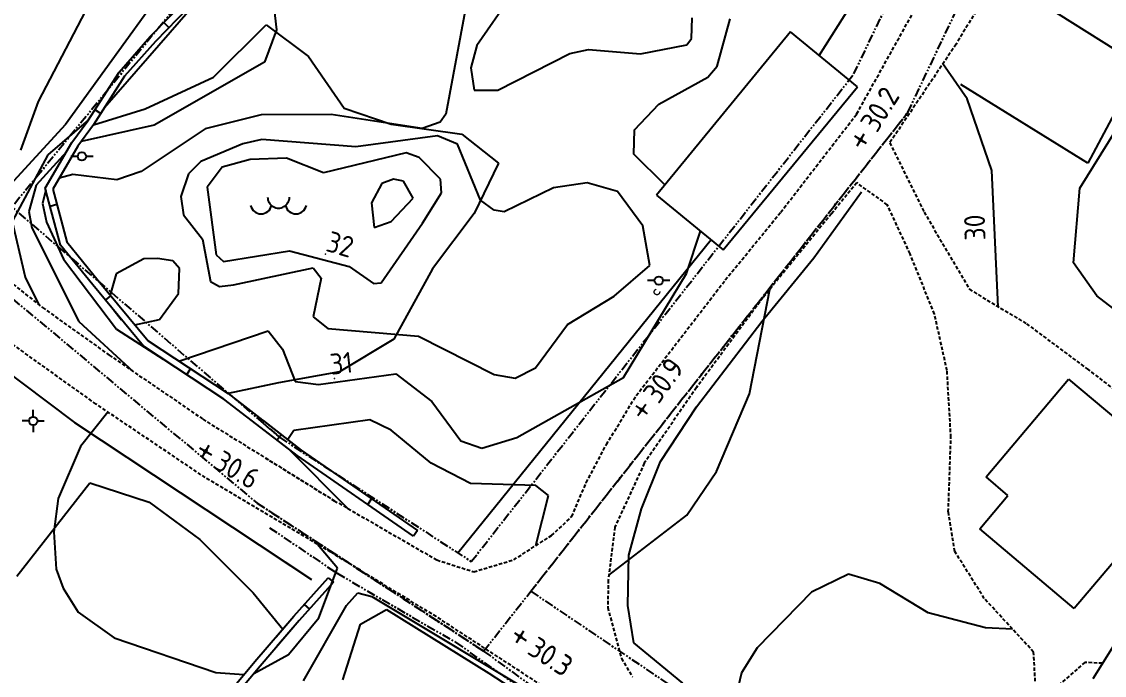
# Model space of a CAD drawing. Header units: metres. Extents: x 139929 to 142176, y 6401995 to 6404420.
# Drawn here: x 140050.9 to 140128.6, y 6402315.6 to 6402362.5 of the extents above; entities that cross this region are included whole.
import ezdxf
from ezdxf.enums import TextEntityAlignment as Align

# ---------------------------------------------------------------- set-up
doc = ezdxf.new("R2010")
doc.units = ezdxf.units.M
doc.header["$LTSCALE"] = 0.5
for name, pattern in [('DASHED', [0.75, 0.5, -0.25]), ('DGN Style 3', [2.464518, 1.76037, -0.704148]), ('HAECK', [0]), ('PHANTOM', [2.5, 1.25, -0.25, 0.25, -0.25, 0.25, -0.25])]:
    doc.linetypes.add(name, pattern=pattern)
doc.layers.get('0').update_dxf_attribs({"color": 1})
for name, color, linetype in [('M-BEF-BELYSNINGSSTOLPE', 4, 'Continuous'), ('M-BEF-BYGGNAD', 3, 'Continuous'), ('M-BEF-HÄCK', 7, 'Continuous'), ('M-BEF-MARKLINJE', 4, 'Continuous'), ('M-BEF-MUR', 4, 'Continuous'), ('M-BEF-NIVÅ', 4, 'Continuous'), ('M-BEF-NIVÅKURVA-PRIMÄR-0.5M', 12, 'Continuous'), ('M-BEF-NIVÅKURVA-PRIMÄR-1.0M', 12, 'Continuous'), ('M-BEF-STAKET', 4, 'STAKET'), ('M-BEF-TELE-INFO', 4, 'Continuous'), ('M-BEF-VÄGKANT', 1, 'DASHED'), ('M-GR-FASTIGHETSGRÄNS', 3, 'PHANTOM')]:
    doc.layers.add(name, color=color, linetype=linetype)
doc.layers.add('TE_OSAKERT_LAGE', color=254, linetype='Continuous', lineweight=0)
doc.styles.add('ISO', font='iso.shx', dxfattribs={"height": 2.5})
doc.linetypes.add('STAKET', pattern='A,7,[134,morastr.shx,S=0.8,R=0,X=0,Y=0],0.6,[134,morastr.shx,S=0.8,R=0,X=0,Y=0],1', length=8.6)

# ---------------------------------------------------------------- blocks, each defined once
blk = doc.blocks.new('PRI_L_ALLM')
for points in [[(-0.3, 0, 0), (-0.8, 0, 0)], [(0.8, 0, 0), (0.3, 0, 0)]]:
    blk.add_polyline3d(points)
blk.add_circle((0, 0), 0.3)
blk = doc.blocks.new('PRI_M_BERG')
for centre, radius, start, end in [((0, 0.867), 0.784, 179.99999, 0.00001), ((-1.252, 0.43), 0.765, 192.29023, 347.70977), ((1.252, 0.43), 0.765, 192.29023, 347.70977)]:
    blk.add_arc(centre, radius, start, end)
blk = doc.blocks.new('PRI_NIVÅ_HÖJDPUNKT_ISM')
at = {"color": 7}
for p, q in [((-0.25, 0), (0.25, 0)), ((0, 0.25), (0, -0.25))]:
    blk.add_line(p, q, dxfattribs=at)
blk = doc.blocks.new('OCT370_2', base_point=(108327.366, 6370837.691))
at = {"layer": 'TE_OSAKERT_LAGE', "color": 30, "linetype": 'DGN Style 3', "lineweight": 13}
blk.add_circle((108327.357, 6370837.691), 0.2, dxfattribs=at)
blk = doc.blocks.new('PRI_LED_BELYS')
at = {"color": 0, "linetype": 'Continuous'}
for p, q in [((0, 0.5), (0, 1.33)), ((-0.5, 0), (-1.33, 0)), ((0.5, 0), (1.33, 0)), ((0, -0.5), (0, -1.33))]:
    blk.add_line(p, q, dxfattribs=at)
blk.add_circle((0, 0), 0.5, dxfattribs=at)
blk = doc.blocks.new('SPWDEF')
at = {"color": 0, "linetype": 'Continuous'}
for p, q in [((-1, 0), (1, 0)), ((0, -1), (0, 1))]:
    blk.add_line(p, q, dxfattribs=at)
blk.add_circle((0, 0), 0.2)
blk = doc.blocks.new('PRI_NIVÅ_HÖJDPKT')
at = {"color": 0, "linetype": 'Continuous', "lineweight": -3}
blk.add_circle((183, 184), 0.0005, dxfattribs=at)

msp = doc.modelspace()

# ---------------------------------------------------------------- linework, layer by layer
at = {"layer": 'M-BEF-BYGGNAD'}
for p, q in [((140145.57, 6402350.276), (140120.141, 6402366.311)), ((140145.57, 6402350.276), (140120.141, 6402366.311)), ((140106.098, 6402361.751), (140096.47, 6402350.053)), ((140106.098, 6402361.751), (140096.47, 6402350.053)), ((140110.893, 6402357.805), (140106.098, 6402361.751)), ((140110.893, 6402357.805), (140106.098, 6402361.751)), ((140101.266, 6402346.107), (140110.893, 6402357.805)), ((140101.266, 6402346.107), (140110.893, 6402357.805)), ((140096.47, 6402350.053, 33.852), (140101.266, 6402346.107, 33.846)), ((140096.47, 6402350.053), (140101.266, 6402346.107)), ((140120.133, 6402329.823), (140126.055, 6402336.848)), ((140120.133, 6402329.823), (140126.055, 6402336.848)), ((140126.055, 6402336.848), (140134.418, 6402329.797)), ((140126.055, 6402336.848), (140134.418, 6402329.797)), ((140121.706, 6402328.496), (140120.133, 6402329.823)), ((140121.706, 6402328.496), (140120.133, 6402329.823)), ((140134.418, 6402329.797), (140126.47, 6402320.372)), ((140134.418, 6402329.797), (140126.47, 6402320.372)), ((140119.681, 6402326.095), (140121.706, 6402328.496)), ((140119.681, 6402326.095), (140121.706, 6402328.496)), ((140126.47, 6402320.372), (140119.681, 6402326.095)), ((140126.47, 6402320.372), (140119.681, 6402326.095)), ((140131.024, 6402320.51), (140127.795, 6402315.332)), ((140131.024, 6402320.51), (140127.795, 6402315.332))]:
    msp.add_line(p, q, dxfattribs=at)
at = {"layer": 'M-BEF-HÄCK', "color": 1, "linetype": 'HAECK', "lineweight": -3}
for p, q in [((140107.76, 6402345.537), (140111.198, 6402350.281)), ((140104.032, 6402340.978), (140107.76, 6402345.537)), ((140042.013, 6402343.242, 30.58), (140054.692, 6402333.72, 31.066)), ((140099.351, 6402334.844), (140104.032, 6402340.978)), ((140096.767, 6402330.934, 31.884), (140099.351, 6402334.844, 32.227)), ((140054.692, 6402333.72, 31.066), (140071.711, 6402322.453, 31.38)), ((140095.396, 6402327.531, 31.872), (140096.767, 6402330.934, 31.884)), ((140094.492, 6402324.199, 31.787), (140095.396, 6402327.531, 31.872)), ((140094.41, 6402320.59, 31.666), (140094.492, 6402324.199, 31.787)), ((140094.837, 6402317.919, 31.558), (140094.41, 6402320.59, 31.666)), ((140098.366, 6402315.034, 31.804), (140094.837, 6402317.919, 31.558))]:
    msp.add_line(p, q, dxfattribs=at)
at = {"layer": 'M-BEF-HÄCK', "lineweight": -3}
for p, q in [((140107.76, 6402345.537), (140111.198, 6402350.281)), ((140104.032, 6402340.978), (140107.76, 6402345.537)), ((140099.351, 6402334.844), (140104.032, 6402340.978)), ((140096.767, 6402330.934), (140099.351, 6402334.844)), ((140095.396, 6402327.531), (140096.767, 6402330.934)), ((140094.492, 6402324.199), (140095.396, 6402327.531)), ((140068.798, 6402324.381), (140071.711, 6402322.453)), ((140094.41, 6402320.59), (140094.492, 6402324.199)), ((140094.837, 6402317.919), (140094.41, 6402320.59)), ((140098.366, 6402315.034), (140094.837, 6402317.919))]:
    msp.add_line(p, q, dxfattribs=at)
at = {"layer": 'M-BEF-MARKLINJE'}
for p, q in [((140064.665, 6402358.501, 30.368), (140068.447, 6402362.267, 30.477)), ((140068.447, 6402362.267, 30.477), (140071.487, 6402359.991, 30.637)), ((140071.487, 6402359.991, 30.637), (140074.053, 6402356.285, 31.043)), ((140059.769, 6402356.244, 30.076), (140064.665, 6402358.501, 30.368)), ((140056.062, 6402355.088, 30.431), (140059.769, 6402356.244, 30.076)), ((140074.053, 6402356.285, 31.043), (140077.411, 6402355.147, 31.529)), ((140077.411, 6402355.147, 31.529), (140082.494, 6402354.412, 31.398)), ((140082.494, 6402354.412, 31.398), (140085.129, 6402352.33, 31.546)), ((140085.129, 6402352.33, 31.546), (140083.384, 6402348.729, 31.815)), ((140083.384, 6402348.729, 31.815), (140080.393, 6402344.756, 31.558)), ((140080.393, 6402344.756, 31.558), (140077.609, 6402339.71, 31.306)), ((140077.609, 6402339.71, 31.306), (140073.702, 6402337.355, 31.1)), ((140073.702, 6402337.355, 31.1), (140069.328, 6402336.576, 30.831)), ((140069.328, 6402336.576, 30.831), (140065.711, 6402335.81, 31.157)), ((140075.225, 6402319.253, 29.515), (140077.093, 6402320.317, 29.681)), ((140077.093, 6402320.317, 29.681), (140084.435, 6402315.751, 29.796)), ((140073.958, 6402315.271, 29.218), (140075.225, 6402319.253, 29.515)), ((140084.435, 6402315.751, 29.796), (140093.52, 6402309.864, 29.985))]:
    msp.add_line(p, q, dxfattribs=at)
at = {"layer": 'M-BEF-MARKLINJE', "lineweight": -3}
for p, q in [((140066.646, 6402360.473), (140068.447, 6402362.267)), ((140068.447, 6402362.267), (140071.487, 6402359.991)), ((140071.487, 6402359.991), (140074.053, 6402356.285)), ((140074.053, 6402356.285), (140077.411, 6402355.147)), ((140077.411, 6402355.147), (140082.494, 6402354.412)), ((140082.494, 6402354.412), (140085.129, 6402352.33)), ((140085.129, 6402352.33), (140083.384, 6402348.729)), ((140083.384, 6402348.729), (140080.393, 6402344.756)), ((140080.393, 6402344.756), (140077.609, 6402339.71)), ((140077.609, 6402339.71), (140073.702, 6402337.355)), ((140073.702, 6402337.355), (140069.328, 6402336.576)), ((140069.328, 6402336.576), (140068.086, 6402336.313)), ((140075.225, 6402319.253), (140077.093, 6402320.317)), ((140077.093, 6402320.317), (140084.435, 6402315.751)), ((140073.958, 6402315.271), (140075.225, 6402319.253)), ((140084.435, 6402315.751), (140093.52, 6402309.864))]:
    msp.add_line(p, q, dxfattribs=at)
at = {"layer": 'M-BEF-MUR'}
for p, q in [((140060.124, 6402361.418, 30.848), (140063.4, 6402364.771, 30.871)), ((140063.756, 6402364.42, 30.871), (140060.49, 6402361.078, 30.848)), ((140061.107, 6402362.424, 30.855), (140061.464, 6402362.075, 30.855)), ((140057.886, 6402358.874, 30.311), (140060.124, 6402361.418, 30.848)), ((140060.49, 6402361.078, 30.848), (140058.287, 6402358.573, 30.311)), ((140055.65, 6402355.372, 30.431), (140057.886, 6402358.874, 30.311)), ((140058.287, 6402358.573, 30.311), (140056.062, 6402355.088, 30.431)), ((140056.161, 6402356.173, 30.404), (140056.583, 6402355.903, 30.403)), ((140054.503, 6402353.828, 31.352), (140055.65, 6402355.372, 30.431)), ((140056.062, 6402355.088, 30.431), (140054.921, 6402353.552, 31.352)), ((140052.59, 6402350.538, 31.586), (140054.503, 6402353.828, 31.352)), ((140054.921, 6402353.552, 31.352), (140053.128, 6402350.467, 31.586)), ((140053.69, 6402346.455, 31.592), (140052.59, 6402350.538, 31.586)), ((140053.128, 6402350.467, 31.586), (140054.146, 6402346.687, 31.592)), ((140052.934, 6402349.263, 31.588), (140053.417, 6402349.393, 31.588)), ((140056.009, 6402343.599, 31.918), (140053.69, 6402346.455, 31.592)), ((140054.146, 6402346.687, 31.592), (140056.396, 6402343.916, 31.918)), ((140059.63, 6402339.214, 31.655), (140056.009, 6402343.599, 31.918)), ((140056.396, 6402343.916, 31.918), (140059.968, 6402339.591, 31.655)), ((140056.909, 6402342.509, 31.853), (140057.295, 6402342.828, 31.852)), ((140059.968, 6402339.591, 31.655), (140065.711, 6402335.81, 31.157)), ((140065.42, 6402335.403, 31.157), (140059.63, 6402339.214, 31.655)), ((140062.742, 6402337.165, 31.387), (140063.017, 6402337.584, 31.391)), ((140065.711, 6402335.81, 31.157), (140070.959, 6402331.753, 30.745)), ((140070.664, 6402331.349, 30.745), (140065.42, 6402335.403, 31.157)), ((140069.212, 6402332.471, 30.859), (140069.518, 6402332.867, 30.858)), ((140070.959, 6402331.753, 30.745), (140079.313, 6402325.986, 30.797)), ((140079.029, 6402325.575, 30.797), (140070.664, 6402331.349, 30.745)), ((140075.737, 6402327.847, 30.777), (140076.021, 6402328.259, 30.777)), ((140079.313, 6402325.986, 30.797), (140079.029, 6402325.575, 30.797)), ((140070.436, 6402319.838, 31.478), (140072.898, 6402322.592, 31.209)), ((140072.898, 6402322.592, 31.209), (140073.271, 6402322.259, 31.209)), ((140073.271, 6402322.259, 31.209), (140070.812, 6402319.509, 31.478)), ((140071.184, 6402320.675, 31.396), (140071.557, 6402320.342, 31.397)), ((140067.637, 6402316.573, 31.192), (140070.436, 6402319.838, 31.478)), ((140070.812, 6402319.509, 31.478), (140068.019, 6402316.25, 31.192)), ((140063.233, 6402311.314, 30.826), (140067.637, 6402316.573, 31.192)), ((140068.019, 6402316.25, 31.192), (140063.613, 6402310.99, 30.826))]:
    msp.add_line(p, q, dxfattribs=at)
at = {"layer": 'M-BEF-MUR', "lineweight": -3}
for p, q in [((140068.233, 6402333.861), (140070.959, 6402331.753)), ((140070.664, 6402331.349), (140068.272, 6402333.198)), ((140069.212, 6402332.471), (140069.518, 6402332.867)), ((140070.959, 6402331.753), (140079.313, 6402325.986)), ((140079.029, 6402325.575), (140070.664, 6402331.349)), ((140075.737, 6402327.847), (140076.021, 6402328.259)), ((140079.313, 6402325.986), (140079.029, 6402325.575)), ((140070.436, 6402319.838), (140072.898, 6402322.592)), ((140072.898, 6402322.592), (140073.271, 6402322.259)), ((140073.271, 6402322.259), (140070.812, 6402319.509)), ((140071.184, 6402320.675), (140071.557, 6402320.342)), ((140069.158, 6402318.347), (140070.436, 6402319.838)), ((140070.812, 6402319.509), (140069.2, 6402317.629))]:
    msp.add_line(p, q, dxfattribs=at)
at = {"layer": 'M-BEF-NIVÅKURVA-PRIMÄR-0.5M', "linetype": 'Continuous', "lineweight": -3}
for p, q in [((140087.956, 6402367.12, 31.5), (140083.577, 6402360.773, 31.5)), ((140061.798, 6402365.849, 29.5), (140054.03, 6402355.124, 29.5)), ((140068.937, 6402364.21, 30.5), (140069.181, 6402361.898, 30.5)), ((140108.161, 6402360.053, 30.5), (140110.434, 6402363.658, 30.5)), ((140098.991, 6402361.279, 31.5), (140099.04, 6402362.761, 31.5)), ((140069.181, 6402361.898, 30.5), (140068.335, 6402359.591, 30.5)), ((140098.64, 6402360.828, 31.5), (140098.991, 6402361.279, 31.5)), ((140083.577, 6402360.773, 31.5), (140083.141, 6402359.18, 31.5)), ((140090.262, 6402360.216, 31.5), (140091.597, 6402360.493, 31.5)), ((140091.597, 6402360.493, 31.5), (140095.319, 6402360.192, 31.5)), ((140095.319, 6402360.192, 31.5), (140098.64, 6402360.828, 31.5)), ((140085.079, 6402357.584, 31.5), (140090.262, 6402360.216, 31.5)), ((140068.335, 6402359.591, 30.5), (140060.396, 6402355.066, 30.5)), ((140083.141, 6402359.18, 31.5), (140083.373, 6402357.565, 31.5)), ((140083.373, 6402357.565, 31.5), (140085.079, 6402357.584, 31.5)), ((140126.873, 6402350.541, 29.5), (140131.333, 6402357.746, 29.5)), ((140054.03, 6402355.124, 29.5), (140049.787, 6402350.475, 29.5)), ((140060.396, 6402355.066, 30.5), (140055.17, 6402353.887, 30.5)), ((140080.761, 6402354.308, 31.5), (140074.888, 6402353.518, 31.5)), ((140082.177, 6402353.701, 31.5), (140080.761, 6402354.308, 31.5)), ((140066.766, 6402353.736, 31.5), (140063.761, 6402352.453, 31.5)), ((140068.14, 6402354.039, 31.5), (140066.766, 6402353.736, 31.5)), ((140074.888, 6402353.518, 31.5), (140068.14, 6402354.039, 31.5)), ((140083.827, 6402349.679, 31.5), (140082.177, 6402353.701, 31.5)), ((140054.108, 6402353.148, 30.5), (140051.927, 6402350.756, 30.5)), ((140063.761, 6402352.453, 31.5), (140062.87, 6402351.575, 31.5)), ((140062.87, 6402351.575, 31.5), (140062.314, 6402349.936, 31.5)), ((140077.582, 6402351.178, 32.5), (140076.757, 6402350.886, 32.5)), ((140078.297, 6402351.034, 32.5), (140077.582, 6402351.178, 32.5)), ((140051.927, 6402350.756, 30.5), (140051.398, 6402348.876, 30.5)), ((140076.757, 6402350.886, 32.5), (140076.019, 6402349.497, 32.5)), ((140078.997, 6402349.833, 32.5), (140078.297, 6402351.034, 32.5)), ((140089.069, 6402350.561, 31.5), (140085.526, 6402348.854, 31.5)), ((140091.502, 6402350.929, 31.5), (140089.069, 6402350.561, 31.5)), ((140093.673, 6402350.303, 31.5), (140091.502, 6402350.929, 31.5)), ((140095.497, 6402347.851, 31.5), (140093.673, 6402350.303, 31.5)), ((140126.42, 6402345.189, 29.5), (140126.873, 6402350.541, 29.5)), ((140062.314, 6402349.936, 31.5), (140062.51, 6402348.625, 31.5)), ((140077.415, 6402348.143, 32.5), (140078.997, 6402349.833, 32.5)), ((140084.806, 6402348.959, 31.5), (140083.827, 6402349.679, 31.5)), ((140051.398, 6402348.876, 30.5), (140051.621, 6402347.702, 30.5)), ((140076.019, 6402349.497, 32.5), (140076.197, 6402347.729, 32.5)), ((140085.526, 6402348.854, 31.5), (140084.806, 6402348.959, 31.5)), ((140062.51, 6402348.625, 31.5), (140063.865, 6402346.881, 31.5)), ((140076.197, 6402347.729, 32.5), (140077.415, 6402348.143, 32.5)), ((140051.621, 6402347.702, 30.5), (140054.998, 6402340.977, 30.5)), ((140096.005, 6402345.001, 31.5), (140095.497, 6402347.851, 31.5)), ((140063.865, 6402346.881, 31.5), (140064.452, 6402343.847, 31.5)), ((140059.667, 6402345.466, 31.5), (140057.666, 6402344.406, 31.5)), ((140060.652, 6402345.493, 31.5), (140059.667, 6402345.466, 31.5)), ((140061.744, 6402345.321, 31.5), (140060.652, 6402345.493, 31.5)), ((140062.222, 6402344.784, 31.5), (140061.744, 6402345.321, 31.5)), ((140093.435, 6402342.79, 31.5), (140096.005, 6402345.001, 31.5)), ((140128.094, 6402342.813, 29.5), (140126.42, 6402345.189, 29.5)), ((140057.666, 6402344.406, 31.5), (140057.25, 6402342.883, 31.5)), ((140062.149, 6402342.976, 31.5), (140062.222, 6402344.784, 31.5)), ((140066.114, 6402343.618, 31.5), (140071.813, 6402344.834, 31.5)), ((140071.813, 6402344.834, 31.5), (140072.4, 6402344.087, 31.5)), ((140072.4, 6402344.087, 31.5), (140071.814, 6402341.321, 31.5)), ((140064.452, 6402343.847, 31.5), (140065.107, 6402343.497, 31.5)), ((140065.107, 6402343.497, 31.5), (140066.114, 6402343.618, 31.5)), ((140060.784, 6402341.11, 31.5), (140062.149, 6402342.976, 31.5)), ((140090.073, 6402340.749, 31.5), (140093.435, 6402342.79, 31.5)), ((140103.15, 6402335.794, 30.5), (140104.607, 6402343.282, 30.5)), ((140136.103, 6402336.641, 29.5), (140128.094, 6402342.813, 29.5)), ((140057.502, 6402341.791, 31.5), (140058.07, 6402341.102, 31.5)), ((140054.998, 6402340.977, 30.5), (140058.892, 6402337.394, 30.5)), ((140059.029, 6402340.728, 31.5), (140060.784, 6402341.11, 31.5)), ((140071.814, 6402341.321, 31.5), (140072.869, 6402340.474, 31.5)), ((140072.869, 6402340.474, 31.5), (140079.394, 6402339.915, 31.5)), ((140087.781, 6402337.646, 31.5), (140090.073, 6402340.749, 31.5)), ((140079.394, 6402339.915, 31.5), (140084.81, 6402337.161, 31.5)), ((140084.81, 6402337.161, 31.5), (140086.319, 6402336.904, 31.5)), ((140086.319, 6402336.904, 31.5), (140087.781, 6402337.646, 31.5)), ((140100.787, 6402330.206, 30.5), (140103.15, 6402335.794, 30.5)), ((140057.088, 6402334.475, 30.5), (140055.127, 6402332.006, 30.5)), ((140075.881, 6402333.914, 30.5), (140070.443, 6402333.146, 30.5)), ((140077.433, 6402333.182, 30.5), (140075.881, 6402333.914, 30.5)), ((140070.443, 6402333.146, 30.5), (140069.992, 6402332.5, 30.5)), ((140080.289, 6402330.81, 30.5), (140077.433, 6402333.182, 30.5)), ((140055.127, 6402332.006, 30.5), (140053.509, 6402328.267, 30.5)), ((140070.067, 6402331.811, 30.5), (140074.321, 6402327.549, 30.5)), ((140083.125, 6402329.353, 30.5), (140080.289, 6402330.81, 30.5)), ((140098.644, 6402327.087, 30.5), (140100.787, 6402330.206, 30.5)), ((140087.809, 6402329.198, 30.5), (140083.125, 6402329.353, 30.5)), ((140088.72, 6402328.486, 30.5), (140087.809, 6402329.198, 30.5)), ((140053.509, 6402328.267, 30.5), (140053.211, 6402325.877, 30.5)), ((140087.819, 6402324.9, 30.5), (140088.72, 6402328.486, 30.5)), ((140093.053, 6402322.768, 30.5), (140098.644, 6402327.087, 30.5)), ((140053.211, 6402325.877, 30.5), (140053.372, 6402323.206, 30.5)), ((140073.565, 6402323.275, 30.5), (140072.145, 6402324.98, 30.5)), ((140053.372, 6402323.206, 30.5), (140053.87, 6402321.829, 30.5)), ((140072.227, 6402319.706, 30.5), (140073.565, 6402323.275, 30.5)), ((140110.248, 6402322.842, 30.5), (140107.593, 6402321.564, 30.5)), ((140112.517, 6402322.174, 30.5), (140110.248, 6402322.842, 30.5)), ((140053.87, 6402321.829, 30.5), (140054.945, 6402320.125, 30.5)), ((140107.593, 6402321.564, 30.5), (140103.71, 6402317.547, 30.5)), ((140115.968, 6402320.069, 30.5), (140112.517, 6402322.174, 30.5)), ((140054.945, 6402320.125, 30.5), (140057.528, 6402318.28, 30.5)), ((140120.104, 6402318.987, 30.5), (140115.968, 6402320.069, 30.5)), ((140070.051, 6402317.073, 30.5), (140072.227, 6402319.706, 30.5)), ((140122.032, 6402318.904, 30.5), (140120.104, 6402318.987, 30.5)), ((140057.528, 6402318.28, 30.5), (140064.845, 6402315.782, 30.5)), ((140067.564, 6402315.706, 30.5), (140070.051, 6402317.073, 30.5)), ((140103.71, 6402317.547, 30.5), (140102.58, 6402315.773, 30.5)), ((140064.845, 6402315.782, 30.5), (140066.852, 6402315.636, 30.5)), ((140102.58, 6402315.773, 30.5), (140102.1, 6402313.744, 30.5))]:
    msp.add_line(p, q, dxfattribs=at)
at = {"layer": 'M-BEF-NIVÅKURVA-PRIMÄR-1.0M', "linetype": 'Continuous', "lineweight": -3}
for p, q in [((140060.119, 6402372.127, 29), (140052.073, 6402356.769, 29)), ((140064.806, 6402365.47, 30), (140056.846, 6402356.316, 30)), ((140083.083, 6402365.203, 31), (140081.343, 6402355.864, 31)), ((140100.826, 6402359.301, 31), (140101.756, 6402362.692, 31)), ((140100.151, 6402358.504, 31), (140100.826, 6402359.301, 31)), ((140118.769, 6402356.964, 30), (140117.039, 6402359.476, 30)), ((140096.629, 6402356.563, 31), (140100.151, 6402358.504, 31)), ((140052.073, 6402356.769, 29), (140050.821, 6402353.263, 29)), ((140094.899, 6402354.735, 31), (140096.629, 6402356.563, 31)), ((140120.539, 6402351.813, 30), (140118.769, 6402356.964, 30)), ((140068.098, 6402355.807, 31), (140064.066, 6402354.805, 31)), ((140073.12, 6402355.84, 31), (140068.098, 6402355.807, 31)), ((140079.637, 6402354.817, 31), (140073.12, 6402355.84, 31)), ((140081.343, 6402355.864, 31), (140080.938, 6402355.276, 31)), ((140055.699, 6402355.448, 30), (140052.781, 6402352.943, 30)), ((140080.938, 6402355.276, 31), (140079.637, 6402354.817, 31)), ((140064.066, 6402354.805, 31), (140059.481, 6402351.749, 31)), ((140094.84, 6402352.979, 31), (140094.899, 6402354.735, 31)), ((140052.781, 6402352.943, 30), (140050.211, 6402348.149, 30)), ((140069.902, 6402352.685, 32), (140067.288, 6402352.607, 32)), ((140072.569, 6402351.649, 32), (140069.902, 6402352.685, 32)), ((140078.491, 6402353.075, 32), (140072.569, 6402351.649, 32)), ((140079.428, 6402352.748, 32), (140078.491, 6402353.075, 32)), ((140080.964, 6402351.201, 32), (140079.428, 6402352.748, 32)), ((140097.065, 6402350.775, 31), (140094.84, 6402352.979, 31)), ((140065.3, 6402352.042, 32), (140064.205, 6402350.608, 32)), ((140067.288, 6402352.607, 32), (140065.3, 6402352.042, 32)), ((140054.571, 6402351.533, 31), (140053.59, 6402351.262, 31)), ((140057.722, 6402351.13, 31), (140054.571, 6402351.533, 31)), ((140059.481, 6402351.749, 31), (140057.722, 6402351.13, 31)), ((140081.027, 6402350.199, 32), (140080.964, 6402351.201, 32)), ((140121.013, 6402342.035, 30), (140120.539, 6402351.813, 30)), ((140052.624, 6402350.413, 31), (140052.384, 6402349.439, 31)), ((140064.205, 6402350.608, 32), (140064.857, 6402345.76, 32)), ((140079.674, 6402348.026, 32), (140081.027, 6402350.199, 32)), ((140052.384, 6402349.439, 31), (140052.669, 6402348.093, 31)), ((140050.211, 6402348.149, 30), (140051.144, 6402344.164, 30)), ((140052.669, 6402348.093, 31), (140053.886, 6402345.439, 31)), ((140076.706, 6402343.748, 32), (140079.674, 6402348.026, 32)), ((140098.625, 6402344.427, 31), (140099.621, 6402347.461, 31)), ((140064.857, 6402345.76, 32), (140065.38, 6402345.276, 32)), ((140065.38, 6402345.276, 32), (140070.127, 6402346.055, 32)), ((140070.127, 6402346.055, 32), (140074.395, 6402344.925, 32)), ((140053.886, 6402345.439, 31), (140057.691, 6402340.437, 31)), ((140074.395, 6402344.925, 32), (140076.162, 6402343.703, 32)), ((140051.144, 6402344.164, 30), (140052.095, 6402342.21, 30)), ((140094.102, 6402336.965, 31), (140098.625, 6402344.427, 31)), ((140076.162, 6402343.703, 32), (140076.706, 6402343.748, 32)), ((140057.691, 6402340.437, 31), (140061.044, 6402338.284, 31)), ((140062.179, 6402338.135, 31), (140068.588, 6402340.301, 31)), ((140068.588, 6402340.301, 31), (140069.625, 6402339.002, 31)), ((140069.625, 6402339.002, 31), (140070.519, 6402336.668, 31)), ((140072.2, 6402336.452, 31), (140077.764, 6402337.221, 31)), ((140077.764, 6402337.221, 31), (140080.336, 6402335.243, 31)), ((140070.519, 6402336.668, 31), (140072.2, 6402336.452, 31)), ((140086.45, 6402332.662, 31), (140094.102, 6402336.965, 31)), ((140080.336, 6402335.243, 31), (140082.427, 6402332.401, 31)), ((140083.935, 6402331.891, 31), (140086.45, 6402332.662, 31)), ((140082.427, 6402332.401, 31), (140083.935, 6402331.891, 31)), ((140074.208, 6402320.606, 30), (140075.025, 6402321.512, 30)), ((140075.025, 6402321.512, 30), (140076.042, 6402321.248, 30)), ((140076.042, 6402321.248, 30), (140097.852, 6402308.168, 30)), ((140071.121, 6402315.186, 30), (140074.208, 6402320.606, 30))]:
    msp.add_line(p, q, dxfattribs=at)
at = {"layer": 'M-BEF-STAKET', "color": 1, "linetype": 'STAKET', "lineweight": -3}
for p, q in [((140127.43, 6402352.337), (140118.314, 6402357.977)), ((140129.363, 6402355.92), (140127.43, 6402352.337)), ((140100.391, 6402346.827, 33.005), (140082.211, 6402324.363, 31.895)), ((140050.551, 6402322.698, 31.346), (140055.785, 6402329.389, 31.426)), ((140055.785, 6402329.389, 31.426), (140060.047, 6402328.008, 31.415)), ((140060.047, 6402328.008, 31.415), (140063.687, 6402325.344, 31.335)), ((140063.687, 6402325.344, 31.335), (140067.51, 6402321.501, 31.277)), ((140067.51, 6402321.501, 31.277), (140069.634, 6402318.902, 31.277))]:
    msp.add_line(p, q, dxfattribs=at)
at = {"layer": 'M-BEF-STAKET', "lineweight": -3}
for p, q in [((140127.43, 6402352.337), (140118.314, 6402357.977)), ((140129.363, 6402355.92), (140127.43, 6402352.337)), ((140100.391, 6402346.827), (140082.211, 6402324.363)), ((140069.084, 6402319.575), (140069.634, 6402318.902))]:
    msp.add_line(p, q, dxfattribs=at)
at = {"layer": 'M-BEF-VÄGKANT'}
for p, q in [((140120.96, 6402365.795), (140117.983, 6402360.878)), ((140110.844, 6402355.863), (140115.028, 6402363.378)), ((140117.983, 6402360.878), (140113.219, 6402353.807)), ((140105.394, 6402348.821), (140110.844, 6402355.863)), ((140113.219, 6402353.807), (140115.686, 6402348.833)), ((140110.853, 6402350.937), (140109.033, 6402348.707)), ((140113.046, 6402349.356), (140110.853, 6402350.937)), ((140101.414, 6402343.955), (140105.394, 6402348.821)), ((140114.679, 6402345.834), (140113.046, 6402349.356)), ((140115.686, 6402348.833), (140118.935, 6402343.29)), ((140109.033, 6402348.707), (140104.115, 6402342.678)), ((140046.443, 6402346.679, 29.252), (140052.391, 6402341.976, 30.076)), ((140116.429, 6402341.513), (140114.679, 6402345.834)), ((140095.02, 6402335.662, 30.991), (140101.414, 6402343.955, 30.574)), ((140104.115, 6402342.678), (140099.337, 6402336.229)), ((140118.935, 6402343.29), (140123.037, 6402340.814)), ((140052.391, 6402341.976, 30.076), (140057.173, 6402338.569, 30.637)), ((140117.334, 6402337.454), (140116.429, 6402341.513)), ((140056.231, 6402335.052, 30.477), (140047.98, 6402340.96, 29.882)), ((140123.037, 6402340.814), (140127.386, 6402337.581)), ((140057.173, 6402338.569, 30.637), (140063.904, 6402333.967, 30.648)), ((140117.611, 6402332.67), (140117.334, 6402337.454)), ((140127.386, 6402337.581), (140136.097, 6402330.925)), ((140092.874, 6402332.143, 30.963), (140095.02, 6402335.662, 30.991)), ((140099.337, 6402336.229, 30.568), (140095.599, 6402330.808, 30.78)), ((140064.074, 6402329.775, 30.539), (140056.231, 6402335.052, 30.477)), ((140063.904, 6402333.967, 30.648), (140073.34, 6402328.115, 30.597)), ((140117.425, 6402327.317), (140117.611, 6402332.67)), ((140091.428, 6402329.41, 30.986), (140092.874, 6402332.143, 30.963)), ((140095.599, 6402330.808, 30.78), (140093.481, 6402326.218, 30.682)), ((140073.088, 6402324.42, 30.454), (140064.074, 6402329.775, 30.539)), ((140090.385, 6402326.973, 30.843), (140091.428, 6402329.41, 30.986)), ((140073.34, 6402328.115, 30.597), (140080.705, 6402323.866, 30.454)), ((140117.892, 6402324.472), (140117.425, 6402327.317)), ((140088.94, 6402325.615, 30.723), (140090.385, 6402326.973, 30.843)), ((140093.481, 6402326.218, 30.682), (140093.011, 6402322.422, 30.505)), ((140086.22, 6402323.882, 30.602), (140088.94, 6402325.615, 30.723)), ((140080.658, 6402319.797, 30.282), (140073.088, 6402324.42, 30.454)), ((140083.35, 6402323.012, 30.425), (140086.22, 6402323.882, 30.602)), ((140120.003, 6402321.105), (140117.892, 6402324.472)), ((140080.705, 6402323.866, 30.454), (140083.35, 6402323.012, 30.425)), ((140093.011, 6402322.422, 30.505), (140092.971, 6402320.449, 30.442)), ((140123.551, 6402317.257), (140120.003, 6402321.105)), ((140092.971, 6402320.449, 30.442), (140093.958, 6402316.8, 30.345)), ((140090.724, 6402313.235, 30.265), (140080.658, 6402319.797, 30.282)), ((140123.665, 6402315.157), (140123.551, 6402317.257)), ((140093.958, 6402316.8, 30.345), (140094.742, 6402315.479, 30.351)), ((140127.232, 6402316.514), (140125.004, 6402314.587)), ((140128.491, 6402316.45), (140127.232, 6402316.514))]:
    msp.add_line(p, q, dxfattribs=at)
at = {"layer": 'M-BEF-VÄGKANT', "lineweight": -3}
for p, q in [((140120.96, 6402365.795), (140117.983, 6402360.878)), ((140110.844, 6402355.863), (140115.028, 6402363.378)), ((140117.983, 6402360.878), (140113.219, 6402353.807)), ((140105.394, 6402348.821), (140110.844, 6402355.863)), ((140113.219, 6402353.807), (140115.686, 6402348.833)), ((140110.853, 6402350.937), (140109.033, 6402348.707)), ((140113.046, 6402349.356), (140110.853, 6402350.937)), ((140101.414, 6402343.955), (140105.394, 6402348.821)), ((140114.679, 6402345.834), (140113.046, 6402349.356)), ((140115.686, 6402348.833), (140118.935, 6402343.29)), ((140109.033, 6402348.707), (140104.115, 6402342.678)), ((140116.429, 6402341.513), (140114.679, 6402345.834)), ((140095.02, 6402335.662), (140101.414, 6402343.955)), ((140104.115, 6402342.678), (140099.337, 6402336.229)), ((140118.935, 6402343.29), (140123.037, 6402340.814)), ((140117.334, 6402337.454), (140116.429, 6402341.513)), ((140123.037, 6402340.814), (140127.386, 6402337.581)), ((140117.611, 6402332.67), (140117.334, 6402337.454)), ((140127.386, 6402337.581), (140136.097, 6402330.925)), ((140092.874, 6402332.143), (140095.02, 6402335.662)), ((140099.337, 6402336.229), (140095.599, 6402330.808)), ((140117.425, 6402327.317), (140117.611, 6402332.67)), ((140091.428, 6402329.41), (140092.874, 6402332.143)), ((140068.392, 6402331.183), (140073.34, 6402328.115)), ((140095.599, 6402330.808), (140093.481, 6402326.218)), ((140090.385, 6402326.973), (140091.428, 6402329.41)), ((140073.34, 6402328.115), (140080.705, 6402323.866)), ((140073.088, 6402324.42), (140068.638, 6402327.064)), ((140117.892, 6402324.472), (140117.425, 6402327.317)), ((140088.94, 6402325.615), (140090.385, 6402326.973)), ((140093.481, 6402326.218), (140093.011, 6402322.422)), ((140086.22, 6402323.882), (140088.94, 6402325.615)), ((140080.658, 6402319.797), (140073.088, 6402324.42)), ((140083.35, 6402323.012), (140086.22, 6402323.882)), ((140120.003, 6402321.105), (140117.892, 6402324.472)), ((140080.705, 6402323.866), (140083.35, 6402323.012)), ((140093.011, 6402322.422), (140092.971, 6402320.449)), ((140123.551, 6402317.257), (140120.003, 6402321.105)), ((140092.971, 6402320.449), (140093.958, 6402316.8)), ((140090.724, 6402313.235), (140080.658, 6402319.797)), ((140123.665, 6402315.157), (140123.551, 6402317.257)), ((140093.958, 6402316.8), (140094.742, 6402315.479)), ((140127.232, 6402316.514), (140125.004, 6402314.587)), ((140128.491, 6402316.45), (140127.232, 6402316.514))]:
    msp.add_line(p, q, dxfattribs=at)
at = {"layer": 'M-GR-FASTIGHETSGRÄNS'}
for p, q in [((140002.361, 6402390.322), (140069.41, 6402332.666)), ((140076.115, 6402380.833), (140050.197, 6402349.189)), ((140110.642, 6402358.74), (140115.614, 6402369.115)), ((140110.642, 6402358.74), (140115.614, 6402369.115)), ((140114.526, 6402355.992), (140120.689, 6402368.971)), ((140114.526, 6402355.992), (140120.689, 6402368.971)), ((140083.178, 6402323.748), (140110.642, 6402358.74)), ((140083.178, 6402323.748), (140110.642, 6402358.74)), ((140084.063, 6402317.323), (140114.526, 6402355.992)), ((140087.449, 6402321.622), (140114.526, 6402355.992)), ((140036.834, 6402353.794), (140067.803, 6402327.937)), ((140068.244, 6402333.669), (140069.41, 6402332.666)), ((140069.41, 6402332.666), (140083.178, 6402323.748)), ((140069.41, 6402332.666), (140083.178, 6402323.748)), ((140067.803, 6402327.937), (140084.063, 6402317.323)), ((140068.617, 6402327.405), (140084.063, 6402317.323)), ((140068.691, 6402326.174), (140073.536, 6402322.908)), ((140073.536, 6402322.908), (140082.05, 6402317.954)), ((140084.063, 6402317.323), (140087.449, 6402321.622)), ((140087.449, 6402321.622), (140113.518, 6402304.016)), ((140087.449, 6402321.622), (140113.518, 6402304.016)), ((140082.05, 6402317.954), (140106.012, 6402301.114)), ((140084.063, 6402317.323), (140100.347, 6402305.434)), ((140084.063, 6402317.323), (140100.347, 6402305.434))]:
    msp.add_line(p, q, dxfattribs=at)

# ---------------------------------------------------------------- block references
at = {"layer": 'M-BEF-BELYSNINGSSTOLPE'}
for p in [(140055.218, 6402352.818, 30.751), (140096.638, 6402343.911, 31.398), (140096.638, 6402343.911, 31.398)]:
    msp.add_blockref('PRI_L_ALLM', p, dxfattribs=at)
at = {"layer": 'M-BEF-BELYSNINGSSTOLPE', "color": 1, "linetype": 'Continuous', "lineweight": -3, "xscale": 0.6, "yscale": 0.6, "zscale": 0.6}
msp.add_blockref('PRI_LED_BELYS', (140051.722, 6402333.841, 30.156), dxfattribs=at)
at = {"layer": 'M-BEF-MARKLINJE'}
msp.add_blockref('PRI_M_BERG', (140069.334, 6402349.03, 32.176), dxfattribs=at)
msp.add_blockref('PRI_M_BERG', (140069.334, 6402349.03, 32.176), dxfattribs=at)
at = {"layer": 'M-BEF-NIVÅ', "xscale": 0.5, "yscale": 0.5, "zscale": 0.5}
for p, rotation in [((140111.131, 6402354.007), 58.38300219497577), ((140095.425, 6402334.63, 30.928), 54.37800124682832), ((140064.095, 6402331.663, 30.628), 329.9220018199468), ((140086.687, 6402318.357, 30.328), 327.2850023851885)]:
    msp.add_blockref('SPWDEF', p, dxfattribs=dict(at, rotation=rotation))
at = {"layer": 'M-BEF-NIVÅ', "lineweight": -3}
for p, rotation in [((140111.131, 6402354.007), 58.38300219497557), ((140095.425, 6402334.63, 30.928), 54.37800124682832), ((140086.687, 6402318.357, 30.328), 327.2850023851885)]:
    msp.add_blockref('PRI_NIVÅ_HÖJDPUNKT_ISM', p, dxfattribs=dict(at, rotation=rotation))
at = {"layer": 'M-BEF-NIVÅKURVA-PRIMÄR-1.0M', "color": 1, "linetype": 'Continuous', "lineweight": -3, "xscale": 0.001, "yscale": 0.001, "zscale": 0.001}
for p in [(140120.555, 6402346.822, 30), (140072.531, 6402345.619, 32), (140073.171, 6402336.697, 31)]:
    msp.add_blockref('PRI_NIVÅ_HÖJDPKT', p, dxfattribs=at)
at = {"layer": 'M-BEF-TELE-INFO', "color": 30, "linetype": 'DGN Style 3', "lineweight": 13}
msp.add_blockref('OCT370_2', (140096.512, 6402343.095), dxfattribs=at)

# ---------------------------------------------------------------- texts
at = {"layer": 'M-BEF-NIVÅ', "style": 'ISO'}
for s, rotation, p in [('30.2', 58.383, (140111.664, 6402354.853)), ('30.2', 57.79331, (140111.664, 6402354.853)), ('30.9', 54.378, (140096.016, 6402335.437, 30.928)), ('30.9', 53.78851, (140096.016, 6402335.437)), ('30.6', 329.92199, (140064.955, 6402331.153, 30.628)), ('30.3', 326.69878, (140087.523, 6402317.808)), ('30.3', 327.28499, (140087.523, 6402317.808, 30.328))]:
    msp.add_text(s, height=1.5, rotation=rotation, dxfattribs=at).set_placement(p, align=Align.MIDDLE_LEFT)
at = {"layer": 'M-BEF-NIVÅKURVA-PRIMÄR-1.0M', "style": 'ISO'}
for s, rotation, p in [('30', 91.899, (140120.555, 6402346.822)), ('32', 343.782, (140072.531, 6402345.619)), ('31', 6.3, (140073.171, 6402336.697))]:
    msp.add_text(s, height=1.5, rotation=rotation, dxfattribs=at).set_placement(p, align=Align.BOTTOM_LEFT)

doc.saveas('drawing.dxf')
